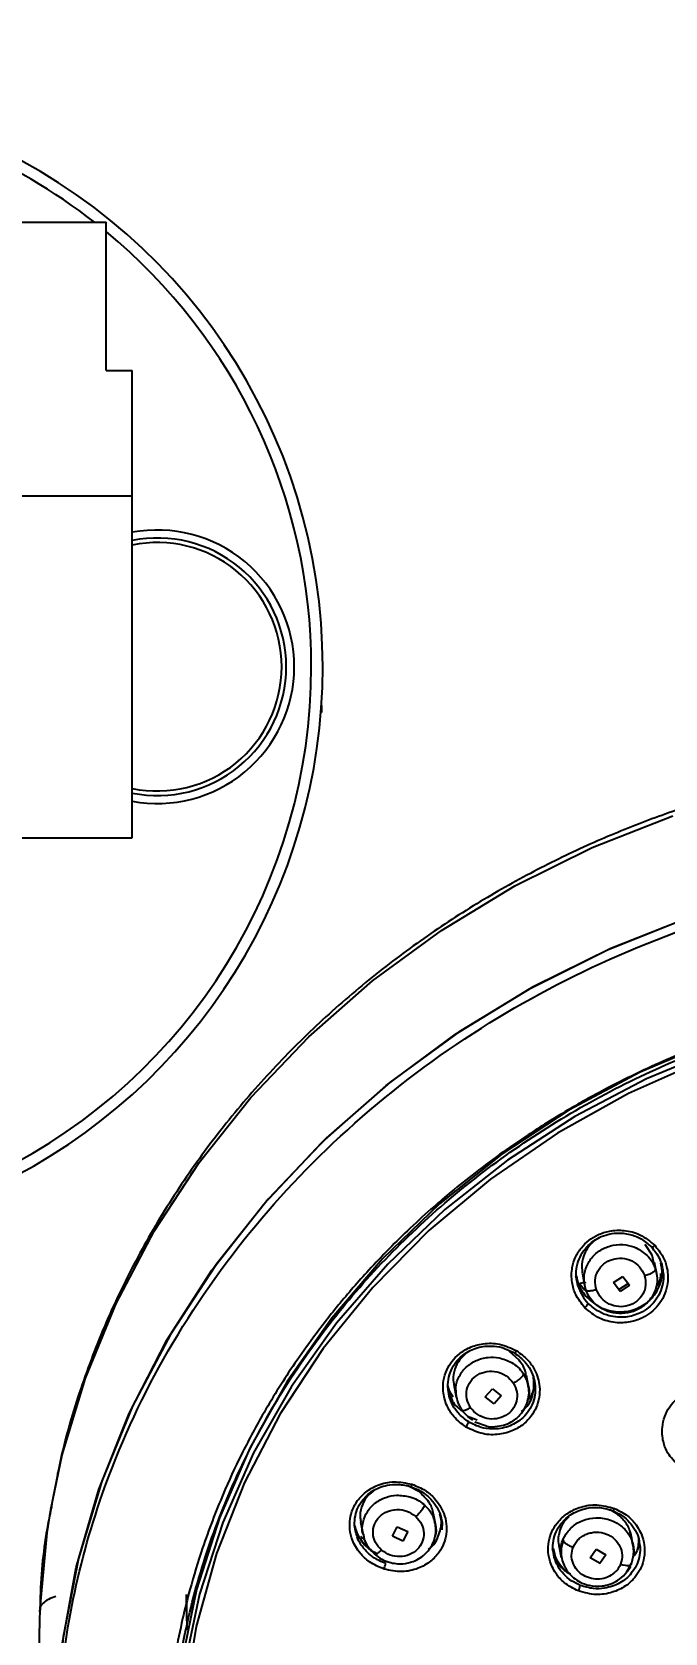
# Model space of a CAD drawing. Header units: millimetres. Extents: x 6110 to 6704, y -2661 to -1821.
# Drawn here: x 6311.08 to 6318.02, y -2176.35 to -2158.79 of the extents above; entities that cross this region are included whole.
import ezdxf

# ---------------------------------------------------------------- set-up
doc = ezdxf.new("R2010")
doc.units = ezdxf.units.MM
doc.header["$LTSCALE"] = 0.1
doc.layers.get('0').update_dxf_attribs({"lineweight": 15})
doc.layers.add('DIM', color=3, linetype='Continuous', lineweight=9)
doc.styles.get("Standard").update_dxf_attribs({"font": 'arial.ttf'})
doc.dimstyles.new('ISO-25', dxfattribs={"dimtxt": 2.5, "dimasz": 2.5, "dimexe": 1.25, "dimexo": 0.625, "dimtad": 1, "dimlfac": 5, "dimtxsty": 'Standard', "dimcen": 2.5, "dimadec": 0, "dimazin": 0, "dimtfac": 1, "dimtmove": 0, "dimatfit": 3, "dimfxl": 0, "dimarcsym": 0})

# ---------------------------------------------------------------- blocks, each defined once
blk = doc.blocks.new('*D49')
at = {"layer": 'Defpoints', "color": 0}
for p in [(6307.952, -2080.75), (6411.492, -2580.443), (6420.327, -2580.443)]:
    blk.add_point(p, dxfattribs=at)
at = {"layer": 'DIM', "color": 0, "lineweight": -2}
for p, q in [((6308.577, -2080.75), (6421.577, -2080.75)), ((6420.327, -2084.75), (6420.327, -2576.443)), ((6412.117, -2580.443), (6421.577, -2580.443))]:
    blk.add_line(p, q, dxfattribs=at)
at = {"layer": 'DIM', "color": 0}
for points in [[(6419.66, -2084.75), (6420.993, -2084.75), (6420.327, -2080.75)], [(6419.66, -2576.443), (6420.993, -2576.443), (6420.327, -2580.443)]]:
    blk.add_solid(points, dxfattribs=at)
at = {"layer": 'DIM', "color": 0, "insert": (6417.079, -2330.597), "char_height": 4, "attachment_point": 5, "rotation": 90}
blk.add_mtext('(2280)', dxfattribs=at)

msp = doc.modelspace()

# ---------------------------------------------------------------- linework, layer by layer
at = {"linetype": 'Continuous', "lineweight": 25}
for p, q in [((6304.0144, -2160.8748), (6311.8894, -2160.8748)), ((6311.8894, -2162.4998), (6311.8894, -2160.8748)), ((6311.8894, -2162.4998), (6312.1769, -2162.4998)), ((6312.1769, -2163.8748), (6312.1769, -2162.4998)), ((6307.9519, -2163.8748), (6312.1769, -2163.8748)), ((6312.1769, -2167.6248), (6312.1769, -2163.8748)), ((6314.2502, -2166.2498), (6314.2446, -2166.2498)), ((6314.2502, -2166.1741), (6314.2502, -2166.2498)), ((6307.9519, -2167.6248), (6312.1769, -2167.6248)), ((6317.8761, -2172.2033), (6317.7973, -2172.0849)), ((6317.8946, -2172.2846), (6317.8761, -2172.2033)), ((6317.1073, -2172.3495), (6317.1078, -2172.3366)), ((6317.1102, -2172.408), (6317.1346, -2172.5328)), ((6317.9253, -2172.4075), (6317.901, -2172.2832)), ((6317.9131, -2172.3568), (6317.9102, -2172.348)), ((6317.0689, -2172.5178), (6317.0391, -2172.4326)), ((6317.1363, -2172.5899), (6317.0792, -2172.5178)), ((6317.4517, -2172.5033), (6317.5533, -2172.4344)), ((6317.5251, -2172.6016), (6317.4517, -2172.5033)), ((6317.5093, -2172.5804), (6317.6109, -2172.5115)), ((6317.6266, -2172.5325), (6317.525, -2172.6015)), ((6317.5533, -2172.4344), (6317.6267, -2172.5327)), ((6316.4188, -2173.355), (6316.3116, -2173.2593)), ((6315.7007, -2173.62), (6315.7281, -2173.7605)), ((6316.4658, -2173.5036), (6316.4606, -2173.4958)), ((6316.5196, -2173.6394), (6316.4968, -2173.5226)), ((6315.7299, -2173.7603), (6315.7266, -2173.7026)), ((6316.1424, -2173.8337), (6316.0451, -2173.7562)), ((6316.0452, -2173.7562), (6316.1247, -2173.6664)), ((6316.1247, -2173.6664), (6316.2219, -2173.7439)), ((6316.2218, -2173.7437), (6316.1422, -2173.8336)), ((6315.8515, -2173.9674), (6315.9582, -2174.0097)), ((6315.9316, -2174.029), (6316.0605, -2174.0754)), ((6315.3247, -2174.7992), (6315.1961, -2174.7319)), ((6315.3799, -2174.9408), (6315.3728, -2174.9345)), ((6315.4987, -2175.1482), (6315.4771, -2175.0374)), ((6314.6798, -2175.1288), (6314.7066, -2175.2658)), ((6315.0293, -2175.2852), (6315.0814, -2175.1806)), ((6315.0814, -2175.1806), (6315.1958, -2175.2326)), ((6315.4766, -2175.0762), (6315.4796, -2175.0984)), ((6315.5719, -2175.1354), (6315.5714, -2175.2131)), ((6316.9612, -2175.0732), (6316.9069, -2175.1283)), ((6314.7319, -2175.3349), (6314.6819, -2175.2857)), ((6315.1438, -2175.3371), (6315.0293, -2175.2852)), ((6315.1957, -2175.2325), (6315.1436, -2175.3371)), ((6316.8516, -2175.3859), (6316.8774, -2175.5182)), ((6316.8959, -2175.3241), (6316.9319, -2175.2564)), ((6317.635, -2175.2362), (6317.647, -2175.3005)), ((6317.6674, -2175.3894), (6317.6451, -2175.2752)), ((6317.1971, -2175.522), (6317.2627, -2175.425)), ((6317.3036, -2175.5844), (6317.1972, -2175.5215)), ((6317.2626, -2175.4249), (6317.369, -2175.4878)), ((6317.369, -2175.4878), (6317.3032, -2175.585)), ((6312.7784, -2176.3119), (6312.7719, -2175.9226))]:
    msp.add_line(p, q, dxfattribs=at)
at = {"linetype": 'Continuous', "lineweight": 25, "flags": 128}
for points in [[(6311.2836, -2174.9908), (6311.4099, -2174.3925), (6311.6631, -2173.5509), (6311.9997, -2172.7311), (6312.4169, -2171.9402), (6312.9111, -2171.1848), (6313.4782, -2170.4715), (6314.1132, -2169.8062), (6314.8109, -2169.1948), (6315.5651, -2168.6424), (6316.3695, -2168.1537), (6317.2173, -2167.7329), (6318.1011, -2167.3836)], [(6322.0683, -2167.8515), (6321.1133, -2167.8917), (6320.163, -2168.0118), (6319.2256, -2168.2108), (6318.3091, -2168.4869), (6317.4212, -2168.8378), (6316.5696, -2169.2605), (6315.7615, -2169.7515), (6315.0038, -2170.3064), (6314.303, -2170.9206), (6313.6651, -2171.5889), (6313.0954, -2172.3055), (6312.5989, -2173.0643), (6312.1798, -2173.8588), (6311.8417, -2174.6824), (6311.5874, -2175.5279), (6311.4191, -2176.3881), (6311.3383, -2177.2557), (6311.3457, -2178.1232), (6311.4411, -2178.9834), (6311.4877, -2179.2436)], [(6311.4046, -2176.4936), (6311.5637, -2175.6257), (6311.8104, -2174.772), (6312.1424, -2173.9398), (6312.5569, -2173.1362), (6313.0504, -2172.3683), (6313.6184, -2171.6428), (6314.2562, -2170.9658), (6314.9582, -2170.3432), (6315.7182, -2169.7805), (6316.5298, -2169.2825), (6317.386, -2168.8536), (6318.2792, -2168.4973)], [(6320.3302, -2169.3719), (6320.2867, -2169.3796), (6319.4145, -2169.5766), (6318.5645, -2169.8498), (6317.7448, -2170.1964), (6316.9633, -2170.6131), (6316.2275, -2171.096), (6315.5447, -2171.6404), (6314.9212, -2172.241), (6314.3631, -2172.892), (6313.8759, -2173.5872), (6313.4641, -2174.3199), (6313.1318, -2175.0831), (6312.8821, -2175.8693), (6312.7175, -2176.671), (6312.6395, -2177.4805), (6312.6489, -2178.29), (6312.7457, -2179.0917), (6312.7707, -2179.2265)], [(6322.1372, -2169.3181), (6321.246, -2169.3531), (6320.3595, -2169.4674), (6319.4862, -2169.6597), (6318.6346, -2169.9282), (6317.8128, -2170.2704), (6317.0287, -2170.683), (6316.29, -2171.162), (6315.6037, -2171.7028), (6314.9764, -2172.3001), (6314.4142, -2172.9482), (6313.9225, -2173.6409), (6313.506, -2174.3715), (6313.1687, -2175.133), (6312.9139, -2175.918), (6312.7441, -2176.719), (6312.6608, -2177.5283), (6312.6649, -2178.338), (6312.7563, -2179.1404), (6312.7897, -2179.3235)], [(6318.4389, -2170.0626), (6317.6171, -2170.4279), (6316.8361, -2170.8645), (6316.1039, -2171.368), (6315.4277, -2171.9334), (6314.8142, -2172.5551), (6314.2695, -2173.2269), (6313.799, -2173.9421), (6313.4074, -2174.6937), (6313.0985, -2175.4741), (6312.8756, -2176.2756), (6312.7407, -2177.0903)], [(6317.8673, -2172.1121), (6317.8677, -2172.1146), (6317.8695, -2172.1156), (6317.8727, -2172.1152), (6317.8772, -2172.1134), (6317.8828, -2172.1103), (6317.8892, -2172.1059), (6317.8961, -2172.1005), (6317.9034, -2172.0943)], [(6317.162, -2172.6671), (6317.1611, -2172.6611), (6317.1566, -2172.6585), (6317.1564, -2172.6585)], [(6316.3666, -2173.2756), (6316.3666, -2173.2782), (6316.3675, -2173.2791), (6316.3696, -2173.2783), (6316.3725, -2173.2758), (6316.3763, -2173.2718), (6316.3808, -2173.2663), (6316.3858, -2173.2596), (6316.391, -2173.252)], [(6315.2335, -2174.7413), (6315.233, -2174.7442), (6315.2331, -2174.7452), (6315.2338, -2174.7443), (6315.2351, -2174.7415), (6315.2369, -2174.7369), (6315.2392, -2174.7308), (6315.2418, -2174.7233), (6315.2447, -2174.7148)], [(6311.162, -2176.1125), (6311.2424, -2175.2488), (6311.2836, -2174.9908)], [(6317.4433, -2175.0048), (6317.4433, -2175.0077), (6317.4441, -2175.0089), (6317.4457, -2175.0081), (6317.4478, -2175.0055), (6317.4506, -2175.0012), (6317.4538, -2174.9953), (6317.4574, -2174.988), (6317.4611, -2174.9798)], [(6317.5297, -2175.5897), (6317.5542, -2175.5972), (6317.5777, -2175.6024), (6317.5991, -2175.605), (6317.6176, -2175.6049), (6317.6323, -2175.6021), (6317.6425, -2175.5967), (6317.6478, -2175.589), (6317.648, -2175.5793)]]:
    msp.add_lwpolyline(points, dxfattribs=at)
at = {"linetype": 'Continuous', "lineweight": 25}
for centre, radius, start, end in [((6307.9519, -2165.7498), 6.3125, 0, 68.02158), ((6307.9519, -2165.7498), 6.1875, 51.98772, 67.55365), ((6307.9519, -2165.7498), 6.1875, 0, 50.4788), ((6312.4519, -2165.7498), 1.5, 0, 100.56398), ((6312.4519, -2165.7498), 1.4125, 0, 101.22663), ((6312.4519, -2165.7498), 1.3625, 0, 101.64428), ((6307.9519, -2165.7498), 6.3125, 295.82625, 0), ((6307.9519, -2165.7498), 6.1875, 296.3878, 0), ((6312.4519, -2165.7498), 1.4125, 258.77337, 0), ((6312.4519, -2165.7498), 1.5, 259.43602, 0), ((6312.4519, -2165.7498), 1.3625, 258.35572, 0), ((6317.5121, -2172.4045), 0.4697, 196.5399, 224.05857), ((6317.0605, -2172.6782), 0.1257, 307.26415, 335.09509), ((6315.6555, -2173.9572), 0.2213, 324.03067, 340.418), ((6314.1928, -2175.3884), 0.7871, 340.95614, 345.6807), ((6316.8213, -2175.7694), 0.2716, 334.81558, 348.45139)]:
    msp.add_arc(centre, radius, start, end, dxfattribs=at)
for points, knots in [([(6319.6511, -2166.9187), (6319.3486, -2166.9848), (6318.9235, -2167.0777), (6318.3084, -2167.2636), (6317.7898, -2167.4437), (6317.185, -2167.6935), (6316.567, -2167.9928), (6315.9418, -2168.3465), (6315.3238, -2168.7527), (6314.7231, -2169.2101), (6314.1486, -2169.7166), (6313.6078, -2170.2697), (6313.1072, -2170.8665), (6312.6527, -2171.5037), (6312.2499, -2172.1776), (6311.9025, -2172.8842), (6311.6179, -2173.6196), (6311.408, -2174.3148), (6311.3258, -2174.7678), (6311.2904, -2174.9633)], [0, 0, 0, 0, 0.0728579, 0.1023821, 0.1513962, 0.2023196, 0.2569757, 0.3140584, 0.3730459, 0.4335265, 0.4952134, 0.5579012, 0.6214428, 0.685734, 0.7507025, 0.8163013, 0.8825034, 0.9492985, 1, 1, 1, 1]), ([(6321.293, -2186.764), (6320.8419, -2186.7483), (6319.9316, -2186.7166), (6318.485, -2186.4398), (6316.9759, -2185.9377), (6315.4952, -2185.1542), (6314.1777, -2184.1438), (6313.0843, -2182.9494), (6312.2263, -2181.5849), (6311.6675, -2180.1736), (6311.3755, -2178.748), (6311.3229, -2177.4154), (6311.4712, -2176.1199), (6311.8197, -2174.7929), (6312.4334, -2173.4004), (6313.3515, -2172.0223), (6314.5158, -2170.7843), (6315.8723, -2169.7429), (6317.4071, -2168.9085), (6318.9812, -2168.3491), (6320.5618, -2168.0162), (6321.5761, -2167.9766), (6322.0888, -2167.9566)], [0, 0, 0, 0, 0.0417681, 0.0842764, 0.1371954, 0.1916491, 0.2445679, 0.2990213, 0.3519408, 0.4063949, 0.4526893, 0.4999988, 0.541767, 0.5842752, 0.6371948, 0.6916491, 0.7445687, 0.799023, 0.8519426, 0.9063969, 0.9526909, 1, 1, 1, 1]), ([(6321.7991, -2169.2255), (6321.7228, -2169.227), (6321.4152, -2169.2331), (6320.9046, -2169.2821), (6320.3409, -2169.3658), (6319.7717, -2169.4808), (6319.1895, -2169.6317), (6318.5172, -2169.8566), (6317.8481, -2170.1334), (6317.2445, -2170.4375), (6316.8006, -2170.699), (6316.4922, -2170.8971), (6316.2278, -2171.0782), (6315.9468, -2171.2863), (6315.6936, -2171.489), (6315.4567, -2171.6911), (6315.1478, -2171.9724), (6314.7944, -2172.331), (6314.4351, -2172.745), (6314.1602, -2173.0996), (6313.8784, -2173.5007), (6313.6197, -2173.9169), (6313.3695, -2174.3857), (6313.1466, -2174.8689), (6312.9579, -2175.3636), (6312.8183, -2175.8215), (6312.7212, -2176.209), (6312.6377, -2176.6224), (6312.5699, -2177.0896), (6312.5493, -2177.429), (6312.5397, -2177.5882)], [0, 0, 0, 0, 0.0161521, 0.0651797, 0.1081947, 0.1364406, 0.1877269, 0.2350888, 0.2862441, 0.3411166, 0.3787725, 0.3963104, 0.4196815, 0.4476165, 0.4716224, 0.4898008, 0.5151236, 0.5624639, 0.5997619, 0.6356883, 0.6616773, 0.7087317, 0.7451757, 0.7812266, 0.8291182, 0.8656493, 0.8908185, 0.9209624, 0.9629317, 1, 1, 1, 1]), ([(6317.1366, -2172.7782), (6317.0998, -2172.732), (6317.0338, -2172.6492), (6316.9891, -2172.4937), (6316.9905, -2172.351), (6317.0317, -2172.2208), (6317.095, -2172.1197), (6317.1786, -2172.0369), (6317.2831, -2171.9729), (6317.4143, -2171.9303), (6317.5743, -2171.9243), (6317.754, -2171.9702), (6317.8517, -2172.0514), (6317.9034, -2172.0943)], [0, 0, 0, 0, 0.1086306, 0.194826, 0.2993146, 0.3747617, 0.4501568, 0.5207779, 0.5913539, 0.6735289, 0.7690486, 0.8778654, 1, 1, 1, 1]), ([(6317.0618, -2172.5382), (6317.0539, -2172.5029), (6317.0383, -2172.4326), (6317.0473, -2172.3241), (6317.08, -2172.2225), (6317.1352, -2172.1336), (6317.207, -2172.0612), (6317.2929, -2172.0063), (6317.3867, -2171.9719), (6317.5007, -2171.9548), (6317.627, -2171.9677), (6317.7619, -2172.0195), (6317.8313, -2172.0805), (6317.8673, -2172.1121)], [0, 0, 0, 0, 0.0881688, 0.1756919, 0.2641901, 0.3482726, 0.4286465, 0.5092204, 0.5908062, 0.6642915, 0.7803835, 0.8862252, 1, 1, 1, 1]), ([(6317.3051, -2172.0058), (6317.2759, -2172.023), (6317.2101, -2172.0616), (6317.142, -2172.1565), (6317.0989, -2172.2756), (6317.1058, -2172.3592), (6317.1094, -2172.4035)], [0, 0, 0, 0, 0.209135, 0.4708898, 0.7201123, 1, 1, 1, 1]), ([(6317.9034, -2172.0943), (6317.9364, -2172.1347), (6317.9975, -2172.2096), (6318.0496, -2172.3622), (6318.0524, -2172.5129), (6318.0086, -2172.6502), (6317.9468, -2172.7507), (6317.8657, -2172.8317), (6317.7618, -2172.8976), (6317.6287, -2172.9425), (6317.4645, -2172.9486), (6317.2844, -2172.9015), (6317.1875, -2172.8206), (6317.1366, -2172.7782)], [0, 0, 0, 0, 0.0959958, 0.1779129, 0.2988942, 0.3746658, 0.4477291, 0.5180754, 0.5856965, 0.6724169, 0.7703981, 0.8795889, 1, 1, 1, 1]), ([(6317.1544, -2172.3291), (6317.175, -2172.2903), (6317.2156, -2172.2138), (6317.3227, -2172.1322), (6317.45, -2172.0859), (6317.5819, -2172.0832), (6317.7147, -2172.1194), (6317.7829, -2172.1746), (6317.8208, -2172.2053)], [0, 0, 0, 0, 0.1693544, 0.3338788, 0.4965924, 0.66833, 0.8155736, 1, 1, 1, 1]), ([(6317.2643, -2172.5814), (6317.2568, -2172.5468), (6317.2417, -2172.4781), (6317.2734, -2172.3752), (6317.3407, -2172.2926), (6317.4369, -2172.2416), (6317.5471, -2172.2299), (6317.6538, -2172.26), (6317.7442, -2172.3264), (6317.775, -2172.391), (6317.7904, -2172.4232)], [0, 0, 0, 0, 0.1260748, 0.250713, 0.374166, 0.4973687, 0.6213976, 0.7468575, 0.8735163, 1, 1, 1, 1]), ([(6317.8673, -2172.1121), (6317.9, -2172.1525), (6317.9424, -2172.2049), (6317.9699, -2172.2741), (6317.9825, -2172.3101), (6317.9852, -2172.3329), (6317.987, -2172.3475)], [0, 0, 0, 0, 0.5716008, 0.7415857, 0.8336343, 1, 1, 1, 1]), ([(6317.1482, -2172.5827), (6317.1371, -2172.5369), (6317.1166, -2172.4517), (6317.1424, -2172.3678), (6317.1544, -2172.3291)], [0, 0, 0, 0, 0.5383539, 1, 1, 1, 1]), ([(6317.162, -2172.6671), (6317.2113, -2172.7087), (6317.3075, -2172.7898), (6317.4958, -2172.8336), (6317.6784, -2172.8104), (6317.8362, -2172.7223), (6317.9463, -2172.5829), (6317.9982, -2172.4263), (6317.9775, -2172.3258), (6317.9693, -2172.2856)], [0, 0, 0, 0, 0.1574002, 0.3071566, 0.4568122, 0.600494, 0.7434098, 0.8973604, 1, 1, 1, 1]), ([(6317.987, -2172.3475), (6317.9917, -2172.3698), (6318.0033, -2172.4246), (6317.9942, -2172.517), (6317.9637, -2172.6168), (6317.9084, -2172.7076), (6317.8353, -2172.7819), (6317.7301, -2172.849), (6317.5824, -2172.8917), (6317.4225, -2172.8785), (6317.28, -2172.8232), (6317.2121, -2172.764), (6317.1745, -2172.7311)], [0, 0, 0, 0, 0.0577098, 0.1419579, 0.233258, 0.3220671, 0.4085185, 0.4927567, 0.6302627, 0.7782128, 0.8769822, 1, 1, 1, 1]), ([(6317.9131, -2172.3568), (6317.9219, -2172.4014), (6317.9385, -2172.4848), (6317.9056, -2172.6107), (6317.8369, -2172.7173), (6317.7324, -2172.798), (6317.6086, -2172.8417), (6317.4793, -2172.8455), (6317.3463, -2172.8114), (6317.2755, -2172.7544), (6317.2368, -2172.7232)], [0, 0, 0, 0, 0.1342762, 0.2507256, 0.3767952, 0.4995062, 0.6221788, 0.7405302, 0.858029, 1, 1, 1, 1]), ([(6317.9131, -2172.3568), (6317.9119, -2172.362), (6317.9102, -2172.3699), (6317.8951, -2172.3833), (6317.8793, -2172.3939), (6317.8596, -2172.4045), (6317.8311, -2172.4172), (6317.8076, -2172.4246), (6317.7924, -2172.4294)], [0, 0, 0, 0, 0.2432711, 0.373729, 0.5062443, 0.6378379, 0.765651, 1, 1, 1, 1]), ([(6317.9683, -2172.4047), (6317.9662, -2172.4349), (6317.9623, -2172.489), (6317.9287, -2172.5322), (6317.914, -2172.5512)], [0, 0, 0, 0, 0.559395, 1, 1, 1, 1]), ([(6317.0457, -2172.4276), (6317.0512, -2172.4611), (6317.0658, -2172.5505), (6317.125, -2172.6222), (6317.162, -2172.6671)], [0, 0, 0, 0, 0.37525555, 1, 1, 1, 1]), ([(6317.1448, -2172.5088), (6317.1438, -2172.5065), (6317.1422, -2172.503), (6317.1336, -2172.502), (6317.1223, -2172.5028), (6317.104, -2172.5073), (6317.0872, -2172.5144), (6317.0792, -2172.5178)], [0, 0, 0, 0, 0.2477214, 0.3787104, 0.5108625, 0.7669942, 1, 1, 1, 1]), ([(6317.2643, -2172.5814), (6317.2504, -2172.5853), (6317.2212, -2172.5934), (6317.1828, -2172.5976), (6317.1548, -2172.5947), (6317.1504, -2172.5867), (6317.1482, -2172.5827)], [0, 0, 0, 0, 0.2328696, 0.4888678, 0.7510537, 1, 1, 1, 1]), ([(6317.2368, -2172.7232), (6317.2179, -2172.7021), (6317.1803, -2172.6599), (6317.1589, -2172.6085), (6317.1482, -2172.5827)], [0, 0, 0, 0, 0.4999964, 1, 1, 1, 1]), ([(6317.7924, -2172.4294), (6317.7988, -2172.4635), (6317.8116, -2172.5312), (6317.7785, -2172.6316), (6317.711, -2172.7122), (6317.6156, -2172.7618), (6317.5073, -2172.7729), (6317.4021, -2172.7437), (6317.3115, -2172.6785), (6317.2801, -2172.6139), (6317.2643, -2172.5814)], [0, 0, 0, 0, 0.125218, 0.2485659, 0.3720431, 0.4956681, 0.6189327, 0.7430846, 0.8706149, 1, 1, 1, 1]), ([(6317.7904, -2172.4232), (6317.7907, -2172.4243), (6317.7914, -2172.4263), (6317.7921, -2172.4284), (6317.7924, -2172.4294)], [0, 0, 0, 0, 0.5002718, 1, 1, 1, 1]), ([(6315.8346, -2174.0872), (6315.7868, -2174.0513), (6315.7009, -2173.987), (6315.6163, -2173.8479), (6315.5794, -2173.7103), (6315.5843, -2173.5756), (6315.6184, -2173.4638), (6315.6768, -2173.3648), (6315.7604, -2173.279), (6315.8756, -2173.2076), (6316.0282, -2173.1648), (6316.2138, -2173.1673), (6316.3297, -2173.2227), (6316.391, -2173.252)], [0, 0, 0, 0, 0.1086306, 0.194826, 0.2993146, 0.3747617, 0.4501568, 0.5207779, 0.5913539, 0.6735289, 0.7690486, 0.8778654, 1, 1, 1, 1]), ([(6315.6577, -2173.7714), (6315.6495, -2173.7389), (6315.6325, -2173.6718), (6315.6375, -2173.5669), (6315.6668, -2173.4656), (6315.7198, -2173.3754), (6315.8055, -2173.2868), (6315.9371, -2173.2138), (6316.0928, -2173.1914), (6316.2425, -2173.2122), (6316.3224, -2173.253), (6316.3666, -2173.2756)], [0, 0, 0, 0, 0.0905047, 0.1872116, 0.2832548, 0.3772149, 0.4692584, 0.6131454, 0.7680738, 0.8714573, 1, 1, 1, 1]), ([(6315.8265, -2173.2861), (6315.7992, -2173.3128), (6315.7421, -2173.3685), (6315.7013, -2173.4795), (6315.6885, -2173.5722), (6315.704, -2173.6206), (6315.7075, -2173.6316)], [0, 0, 0, 0, 0.2914191, 0.6088588, 0.9111001, 1, 1, 1, 1]), ([(6316.391, -2173.252), (6316.4336, -2173.2832), (6316.5125, -2173.341), (6316.6036, -2173.4756), (6316.6467, -2173.6198), (6316.6411, -2173.7621), (6316.6084, -2173.873), (6316.5519, -2173.9697), (6316.4694, -2174.0571), (6316.353, -2174.1311), (6316.1964, -2174.1751), (6316.0101, -2174.1715), (6315.895, -2174.1162), (6315.8346, -2174.0872)], [0, 0, 0, 0, 0.0959958, 0.1779129, 0.2988942, 0.3746658, 0.4477291, 0.5180754, 0.5856965, 0.6724169, 0.7703981, 0.8795889, 1, 1, 1, 1]), ([(6316.3666, -2173.2756), (6316.4088, -2173.3069), (6316.4634, -2173.3475), (6316.5087, -2173.4076), (6316.5423, -2173.4588), (6316.5771, -2173.5311), (6316.5878, -2173.6004), (6316.5929, -2173.633)], [0, 0, 0, 0, 0.350511, 0.4547473, 0.5111925, 0.7704503, 1, 1, 1, 1]), ([(6315.7266, -2173.7026), (6315.725, -2173.6863), (6315.7191, -2173.6274), (6315.7553, -2173.529), (6315.832, -2173.4256), (6315.9438, -2173.3515), (6316.0704, -2173.3182), (6316.2089, -2173.322), (6316.29, -2173.3591), (6316.3351, -2173.3798)], [0, 0, 0, 0, 0.060859, 0.2199066, 0.3744183, 0.5272293, 0.6885151, 0.8267976, 1, 1, 1, 1]), ([(6316.4922, -2173.5232), (6316.491, -2173.5101), (6316.4855, -2173.4489), (6316.4482, -2173.3963), (6316.4188, -2173.355)], [0, 0, 0, 0, 0.2134291, 1, 1, 1, 1]), ([(6315.6956, -2173.7587), (6315.6771, -2173.7334), (6315.6495, -2173.6955), (6315.6417, -2173.6509), (6315.6391, -2173.6361)], [0, 0, 0, 0, 0.6696025, 1, 1, 1, 1]), ([(6315.8855, -2173.8747), (6315.8689, -2173.8432), (6315.8359, -2173.7806), (6315.8389, -2173.6743), (6315.8817, -2173.5794), (6315.9609, -2173.508), (6316.0639, -2173.4713), (6316.175, -2173.4754), (6316.28, -2173.5183), (6316.327, -2173.5732), (6316.3505, -2173.6006)], [0, 0, 0, 0, 0.12607483, 0.25071301, 0.37416596, 0.49736867, 0.62139758, 0.74685748, 0.87351625, 1, 1, 1, 1]), ([(6316.5929, -2173.633), (6316.5935, -2173.6686), (6316.5947, -2173.7388), (6316.5644, -2173.839), (6316.5139, -2173.9273), (6316.4303, -2174.0163), (6316.2996, -2174.0915), (6316.142, -2174.1158), (6315.9901, -2174.0956), (6315.909, -2174.0543), (6315.864, -2174.0314)], [0, 0, 0, 0, 0.1064051, 0.2099072, 0.3106615, 0.4088363, 0.5690919, 0.7415194, 0.8566296, 1, 1, 1, 1]), ([(6316.3541, -2173.6062), (6316.3695, -2173.6375), (6316.4, -2173.6996), (6316.3949, -2173.8038), (6316.3515, -2173.8968), (6316.2727, -2173.9666), (6316.1712, -2174.0024), (6316.0619, -2173.9988), (6315.957, -2173.9571), (6315.9094, -2173.9023), (6315.8855, -2173.8747)], [0, 0, 0, 0, 0.125218, 0.2485659, 0.3720431, 0.4956681, 0.6189327, 0.7430846, 0.8706149, 1, 1, 1, 1]), ([(6316.0605, -2174.0754), (6316.0613, -2174.0757), (6316.0989, -2174.0893), (6316.1723, -2174.0819), (6316.2694, -2174.0616), (6316.3642, -2174.0152), (6316.4405, -2173.9463), (6316.4927, -2173.8622), (6316.5209, -2173.7795), (6316.5302, -2173.683), (6316.5139, -2173.618), (6316.5054, -2173.5841)], [0, 0, 0, 0, 0.0029904, 0.149566, 0.259544, 0.3776036, 0.5401949, 0.6388493, 0.7485161, 0.8688665, 1, 1, 1, 1]), ([(6316.3505, -2173.6006), (6316.3511, -2173.6016), (6316.3523, -2173.6034), (6316.3535, -2173.6052), (6316.3541, -2173.6062)], [0, 0, 0, 0, 0.5002718, 1, 1, 1, 1]), ([(6316.4658, -2173.5036), (6316.4642, -2173.5094), (6316.4619, -2173.5184), (6316.4474, -2173.5358), (6316.4326, -2173.5505), (6316.4145, -2173.5658), (6316.3887, -2173.5853), (6316.3677, -2173.598), (6316.3541, -2173.6062)], [0, 0, 0, 0, 0.24327111, 0.37372898, 0.50624432, 0.6378379, 0.76565098, 1, 1, 1, 1]), ([(6316.4434, -2173.9163), (6316.465, -2173.8981), (6316.5297, -2173.8432), (6316.5864, -2173.7027), (6316.5785, -2173.5865), (6316.5744, -2173.5263)], [0, 0, 0, 0, 0.1934962, 0.582044, 1, 1, 1, 1]), ([(6316.4658, -2173.5036), (6316.4861, -2173.5442), (6316.5239, -2173.6201), (6316.5314, -2173.7272), (6316.5107, -2173.7823), (6316.5038, -2173.8007)], [0, 0, 0, 0, 0.4341646, 0.8106887, 1, 1, 1, 1]), ([(6316.5005, -2173.5718), (6316.5026, -2173.5778), (6316.5051, -2173.5853), (6316.5037, -2173.593), (6316.5034, -2173.5946)], [0, 0, 0, 0, 0.7878183, 1, 1, 1, 1]), ([(6316.5776, -2173.6005), (6316.578, -2173.6043), (6316.5843, -2173.6654), (6316.5583, -2173.7419), (6316.5112, -2173.7927), (6316.5038, -2173.8007)], [0, 0, 0, 0, 0.0535467, 0.8509003, 1, 1, 1, 1]), ([(6318.1609, -2174.5082), (6318.1195, -2174.4653), (6318.0456, -2174.3888), (6317.9892, -2174.2402), (6317.9789, -2174.1015), (6318.0083, -2173.9714), (6318.0629, -2173.8662), (6318.1393, -2173.7774), (6318.2392, -2173.7044), (6318.3686, -2173.6507), (6318.5286, -2173.6323), (6318.708, -2173.6628), (6318.8096, -2173.7321), (6318.8628, -2173.7684)], [0, 0, 0, 0, 0.1106146, 0.1973258, 0.2984048, 0.3744938, 0.45069, 0.5216483, 0.5925738, 0.6782677, 0.7747451, 0.8819792, 1, 1, 1, 1]), ([(6315.6373, -2173.6509), (6315.6384, -2173.6658), (6315.6434, -2173.7373), (6315.6963, -2173.833), (6315.7638, -2173.8893), (6315.7863, -2173.9081)], [0, 0, 0, 0, 0.1493913, 0.7170259, 1, 1, 1, 1]), ([(6315.692, -2173.8006), (6315.6796, -2173.7808), (6315.6562, -2173.7435), (6315.6455, -2173.7019), (6315.6405, -2173.6823)], [0, 0, 0, 0, 0.5318066, 1, 1, 1, 1]), ([(6315.864, -2174.0314), (6315.8223, -2174.0005), (6315.7681, -2173.9604), (6315.7233, -2173.9012), (6315.6889, -2173.85), (6315.6718, -2173.807), (6315.6577, -2173.7714)], [0, 0, 0, 0, 0.45119514, 0.58507756, 0.65725526, 1, 1, 1, 1]), ([(6315.7283, -2173.7542), (6315.7349, -2173.7821), (6315.7486, -2173.8397), (6315.7823, -2173.8888), (6315.7997, -2173.9142)], [0, 0, 0, 0, 0.4849865, 1, 1, 1, 1]), ([(6315.8855, -2173.8747), (6315.8733, -2173.8816), (6315.8476, -2173.8961), (6315.8146, -2173.9081), (6315.7913, -2173.9103), (6315.7885, -2173.9025), (6315.7871, -2173.8987)], [0, 0, 0, 0, 0.2328696, 0.4888678, 0.7510537, 1, 1, 1, 1]), ([(6315.9112, -2174.0128), (6315.8872, -2173.9969), (6315.8392, -2173.9652), (6315.8045, -2173.9208), (6315.7871, -2173.8987)], [0, 0, 0, 0, 0.49999636, 1, 1, 1, 1]), ([(6314.9368, -2175.6452), (6314.8811, -2175.6218), (6314.7812, -2175.5798), (6314.6622, -2175.4657), (6314.5894, -2175.3421), (6314.5577, -2175.2116), (6314.56, -2175.0964), (6314.5893, -2174.9878), (6314.6463, -2174.8862), (6314.7376, -2174.791), (6314.8726, -2174.7147), (6315.0515, -2174.6743), (6315.1779, -2174.7008), (6315.2447, -2174.7148)], [0, 0, 0, 0, 0.1086306, 0.194826, 0.2993146, 0.3747617, 0.4501568, 0.5207779, 0.5913539, 0.6735289, 0.7690486, 0.8778654, 1, 1, 1, 1]), ([(6314.6249, -2175.2211), (6314.6219, -2175.2102), (6314.6101, -2175.1662), (6314.6147, -2175.0859), (6314.6392, -2174.9873), (6314.6981, -2174.8816), (6314.8048, -2174.7808), (6314.9482, -2174.7234), (6315.0974, -2174.709), (6315.185, -2174.7298), (6315.2335, -2174.7413)], [0, 0, 0, 0, 0.03662169, 0.14768449, 0.25974661, 0.37079648, 0.54137709, 0.7250474, 0.84761039, 1, 1, 1, 1]), ([(6314.8204, -2174.7863), (6314.7922, -2174.8102), (6314.7332, -2174.8601), (6314.6841, -2174.9663), (6314.6668, -2175.0631), (6314.6813, -2175.1186), (6314.6856, -2175.1348)], [0, 0, 0, 0, 0.2734009, 0.5714929, 0.8752336, 1, 1, 1, 1]), ([(6314.7066, -2175.2618), (6314.706, -2175.2602), (6314.6912, -2175.2185), (6314.7023, -2175.1298), (6314.7462, -2175.0132), (6314.8342, -2174.9161), (6314.9471, -2174.8548), (6315.0819, -2174.8263), (6315.1704, -2174.843), (6315.2197, -2174.8523)], [0, 0, 0, 0, 0.0065317, 0.1747799, 0.3382298, 0.4998805, 0.6704963, 0.8167782, 1, 1, 1, 1]), ([(6315.2447, -2174.7148), (6315.2941, -2174.7349), (6315.3856, -2174.7723), (6315.5096, -2174.8806), (6315.59, -2175.0091), (6315.6233, -2175.147), (6315.6219, -2175.2611), (6315.5939, -2175.367), (6315.5383, -2175.47), (6315.4466, -2175.5678), (6315.3081, -2175.6462), (6315.1282, -2175.6857), (6315.0026, -2175.6592), (6314.9368, -2175.6452)], [0, 0, 0, 0, 0.0959958, 0.1779129, 0.2988942, 0.3746658, 0.4477291, 0.5180754, 0.5856965, 0.6724169, 0.7703981, 0.8795889, 1, 1, 1, 1]), ([(6315.2335, -2174.7413), (6315.2824, -2174.7617), (6315.3458, -2174.7881), (6315.4053, -2174.8354), (6315.4514, -2174.8768), (6315.5028, -2174.9387), (6315.5527, -2175.0339), (6315.5653, -2175.1007), (6315.5719, -2175.1354)], [0, 0, 0, 0, 0.2806864, 0.364158, 0.4093588, 0.6169704, 0.8007919, 1, 1, 1, 1]), ([(6315.4749, -2175.0376), (6315.4747, -2175.0332), (6315.4734, -2174.988), (6315.4274, -2174.898), (6315.3607, -2174.8338), (6315.3247, -2174.7992)], [0, 0, 0, 0, 0.04673971, 0.48610849, 1, 1, 1, 1]), ([(6311.2904, -2174.9633), (6311.2772, -2175.0275), (6311.2106, -2175.3528), (6311.1694, -2175.7323), (6311.167, -2176.0458), (6311.1666, -2176.0949)], [0, 0, 0, 0, 0.1714721, 0.8701323, 1, 1, 1, 1]), ([(6314.9081, -2175.4358), (6314.8837, -2175.4094), (6314.835, -2175.3569), (6314.809, -2175.2542), (6314.8243, -2175.1531), (6314.881, -2175.0663), (6314.9701, -2175.0072), (6315.0779, -2174.9856), (6315.1905, -2175.0025), (6315.2506, -2175.0444), (6315.2806, -2175.0653)], [0, 0, 0, 0, 0.1260748, 0.250713, 0.374166, 0.4973687, 0.6213976, 0.7468575, 0.8735163, 1, 1, 1, 1]), ([(6315.3799, -2174.9408), (6315.3782, -2174.9473), (6315.3755, -2174.9574), (6315.3628, -2174.9786), (6315.3502, -2174.9969), (6315.335, -2175.0164), (6315.3137, -2175.0416), (6315.2966, -2175.0587), (6315.2856, -2175.0698)], [0, 0, 0, 0, 0.24327284, 0.37373122, 0.50624672, 0.63784011, 0.76565268, 1, 1, 1, 1]), ([(6315.3799, -2174.9408), (6315.4115, -2174.9751), (6315.4705, -2175.0393), (6315.505, -2175.1609), (6315.5117, -2175.248), (6315.4939, -2175.2896), (6315.4926, -2175.2926)], [0, 0, 0, 0, 0.3472005, 0.648306, 0.9742863, 1, 1, 1, 1]), ([(6315.4231, -2175.4252), (6315.4329, -2175.4187), (6315.4899, -2175.3812), (6315.5435, -2175.2666), (6315.5763, -2175.1367), (6315.5531, -2175.0636), (6315.547, -2175.0442)], [0, 0, 0, 0, 0.081414, 0.4714687, 0.8594439, 1, 1, 1, 1]), ([(6317.0671, -2175.885), (6317.0125, -2175.8576), (6316.9152, -2175.8087), (6316.8086, -2175.6871), (6316.7493, -2175.5608), (6316.7303, -2175.4305), (6316.744, -2175.3156), (6316.784, -2175.2095), (6316.8518, -2175.1109), (6316.9542, -2175.0214), (6317.098, -2174.9553), (6317.2776, -2174.9288), (6317.398, -2174.9622), (6317.4611, -2174.9798)], [0, 0, 0, 0, 0.1110248, 0.1979378, 0.2987845, 0.3749551, 0.4512311, 0.5221256, 0.5929864, 0.6785745, 0.774948, 0.8820799, 1, 1, 1, 1]), ([(6316.8025, -2175.516), (6316.7956, -2175.4816), (6316.7819, -2175.4133), (6316.7941, -2175.3094), (6316.8296, -2175.2125), (6316.8984, -2175.1115), (6317.014, -2175.0186), (6317.162, -2174.9703), (6317.3114, -2174.9649), (6317.3966, -2174.9907), (6317.4433, -2175.0048)], [0, 0, 0, 0, 0.1062863, 0.2116465, 0.3163468, 0.4193936, 0.5776426, 0.7463593, 0.8610858, 1, 1, 1, 1]), ([(6317.4611, -2174.9798), (6317.5114, -2175.0045), (6317.6031, -2175.0496), (6317.7141, -2175.1678), (6317.7786, -2175.2989), (6317.7975, -2175.4346), (6317.7845, -2175.5477), (6317.7465, -2175.6496), (6317.682, -2175.7474), (6317.5819, -2175.8387), (6317.4363, -2175.9082), (6317.2536, -2175.9366), (6317.1312, -2175.9027), (6317.0671, -2175.885)], [0, 0, 0, 0, 0.10194742, 0.18595985, 0.29956584, 0.37641696, 0.4496812, 0.51935115, 0.58542074, 0.67296087, 0.77125736, 0.88026552, 1, 1, 1, 1]), ([(6317.4433, -2175.0048), (6317.4778, -2175.0211), (6317.5469, -2175.0537), (6317.6303, -2175.1282), (6317.6919, -2175.2157), (6317.7272, -2175.2921), (6317.7326, -2175.3396), (6317.7341, -2175.3527)], [0, 0, 0, 0, 0.2345187, 0.4690571, 0.6885529, 0.9143654, 1, 1, 1, 1]), ([(6314.6097, -2175.1518), (6314.6153, -2175.1764), (6314.6279, -2175.2321), (6314.6817, -2175.3321), (6314.7547, -2175.4231), (6314.8276, -2175.4583), (6314.8487, -2175.4685)], [0, 0, 0, 0, 0.1877882, 0.4260295, 0.8338543, 1, 1, 1, 1]), ([(6314.8028, -2175.4375), (6314.7744, -2175.416), (6314.7115, -2175.3682), (6314.6451, -2175.2739), (6314.6238, -2175.2012), (6314.614, -2175.1677)], [0, 0, 0, 0, 0.3072815, 0.6799675, 1, 1, 1, 1]), ([(6314.9554, -2175.5831), (6314.907, -2175.5629), (6314.8443, -2175.5369), (6314.7853, -2175.4903), (6314.7387, -2175.4489), (6314.6869, -2175.3864), (6314.6406, -2175.3008), (6314.6296, -2175.2448), (6314.6249, -2175.2211)], [0, 0, 0, 0, 0.2962532, 0.3841599, 0.4315516, 0.6565966, 0.8551965, 1, 1, 1, 1]), ([(6314.8337, -2175.4814), (6314.8586, -2175.5008), (6314.9064, -2175.538), (6315.0105, -2175.5799), (6315.1311, -2175.5936), (6315.248, -2175.5683), (6315.3345, -2175.5245), (6315.4084, -2175.4642), (6315.4745, -2175.3734), (6315.5051, -2175.2686), (6315.5055, -2175.1705), (6315.4914, -2175.1195), (6315.4841, -2175.0931)], [0, 0, 0, 0, 0.0920514, 0.1768031, 0.3210996, 0.4346846, 0.5200783, 0.6055641, 0.7141856, 0.8459911, 0.9204315, 1, 1, 1, 1]), ([(6315.2856, -2175.0698), (6315.3089, -2175.0963), (6315.355, -2175.1489), (6315.3785, -2175.2501), (6315.362, -2175.3495), (6315.3052, -2175.4347), (6315.2174, -2175.4925), (6315.1114, -2175.5142), (6314.9993, -2175.4984), (6314.9387, -2175.4568), (6314.9081, -2175.4358)], [0, 0, 0, 0, 0.125218, 0.2485659, 0.3720431, 0.4956681, 0.6189327, 0.7430846, 0.8706149, 1, 1, 1, 1]), ([(6315.2806, -2175.0653), (6315.2814, -2175.0661), (6315.2831, -2175.0676), (6315.2848, -2175.0691), (6315.2856, -2175.0698)], [0, 0, 0, 0, 0.5002718, 1, 1, 1, 1]), ([(6316.9069, -2175.1283), (6316.8931, -2175.1512), (6316.8661, -2175.1962), (6316.856, -2175.2471), (6316.8511, -2175.2719)], [0, 0, 0, 0, 0.51136905, 1, 1, 1, 1]), ([(6316.9319, -2175.2564), (6316.9615, -2175.2214), (6317.0221, -2175.1497), (6317.1531, -2175.0913), (6317.2727, -2175.0778), (6317.3703, -2175.0904), (6317.4536, -2175.118), (6317.529, -2175.1633), (6317.5974, -2175.2287), (6317.6555, -2175.3223), (6317.6844, -2175.4489), (6317.6598, -2175.537), (6317.648, -2175.5793)], [0, 0, 0, 0, 0.1214649, 0.2488782, 0.3587687, 0.4253857, 0.4996575, 0.5838557, 0.6538339, 0.7507787, 0.8803287, 1, 1, 1, 1]), ([(6317.6411, -2175.2761), (6317.6368, -2175.2522), (6317.6246, -2175.185), (6317.5805, -2175.1295), (6317.5521, -2175.0937)], [0, 0, 0, 0, 0.3559477, 1, 1, 1, 1]), ([(6314.7101, -2175.2622), (6314.7112, -2175.2744), (6314.716, -2175.3254), (6314.7603, -2175.4092), (6314.8174, -2175.4638), (6314.8458, -2175.4909)], [0, 0, 0, 0, 0.1364358, 0.5704897, 1, 1, 1, 1]), ([(6316.8511, -2175.2719), (6316.8505, -2175.2741), (6316.8427, -2175.3037), (6316.843, -2175.3455), (6316.8528, -2175.3826), (6316.8553, -2175.3921)], [0, 0, 0, 0, 0.05467, 0.7592456, 1, 1, 1, 1]), ([(6316.8843, -2175.5169), (6316.8782, -2175.4935), (6316.8616, -2175.4292), (6316.8826, -2175.3649), (6316.8959, -2175.3241)], [0, 0, 0, 0, 0.3649079, 1, 1, 1, 1]), ([(6316.9019, -2175.3259), (6316.8922, -2175.3573), (6316.8737, -2175.4173), (6316.8773, -2175.5074), (6316.8982, -2175.5854), (6316.9397, -2175.6658), (6317.0021, -2175.7355), (6317.089, -2175.7924), (6317.194, -2175.8309), (6317.3079, -2175.8369), (6317.4146, -2175.8127), (6317.5028, -2175.7698), (6317.5867, -2175.6993), (6317.6211, -2175.6335), (6317.6391, -2175.5991)], [0, 0, 0, 0, 0.0838957, 0.160126, 0.2287383, 0.2897515, 0.3885657, 0.4590729, 0.5450389, 0.6603398, 0.7307285, 0.8108907, 0.9011291, 1, 1, 1, 1]), ([(6316.8959, -2175.3241), (6316.8988, -2175.3306), (6316.9046, -2175.344), (6316.9322, -2175.3673), (6316.9688, -2175.3891), (6316.9963, -2175.3999), (6317.0095, -2175.4051)], [0, 0, 0, 0, 0.2501265, 0.5115657, 0.76663572, 1, 1, 1, 1]), ([(6317.0095, -2175.4051), (6317.0168, -2175.3895), (6317.0315, -2175.3582), (6317.0659, -2175.3179), (6317.1075, -2175.2844), (6317.1559, -2175.2594), (6317.2089, -2175.2438), (6317.2826, -2175.2365), (6317.3748, -2175.2534), (6317.4669, -2175.3103), (6317.5281, -2175.3929), (6317.5553, -2175.4918), (6317.5383, -2175.5567), (6317.5297, -2175.5897)], [0, 0, 0, 0, 0.063447, 0.1268945, 0.1904188, 0.2540896, 0.3179534, 0.3820223, 0.5098784, 0.6339889, 0.7541877, 0.875086, 1, 1, 1, 1]), ([(6317.7341, -2175.3527), (6317.7381, -2175.3741), (6317.7483, -2175.429), (6317.7363, -2175.5177), (6317.7033, -2175.6111), (6317.6377, -2175.7111), (6317.5242, -2175.8064), (6317.3742, -2175.8575), (6317.222, -2175.8642), (6317.1351, -2175.8381), (6317.0874, -2175.8238)], [0, 0, 0, 0, 0.0691929, 0.1770014, 0.281655, 0.3832444, 0.551278, 0.7304249, 0.8520035, 1, 1, 1, 1]), ([(6317.6389, -2175.5986), (6317.6469, -2175.5801), (6317.6638, -2175.5409), (6317.6737, -2175.4765), (6317.6729, -2175.4097), (6317.662, -2175.367), (6317.6565, -2175.3458)], [0, 0, 0, 0, 0.2315707, 0.4914895, 0.7479036, 1, 1, 1, 1]), ([(6317.7268, -2175.3125), (6317.7245, -2175.37), (6317.7218, -2175.4396), (6317.6807, -2175.4945), (6317.6736, -2175.504)], [0, 0, 0, 0, 0.82734819, 1, 1, 1, 1]), ([(6317.719, -2175.4309), (6317.7238, -2175.4142), (6317.7369, -2175.3694), (6317.7328, -2175.3179), (6317.7237, -2175.2864), (6317.7227, -2175.2832)], [0, 0, 0, 0, 0.3473312, 0.9333672, 1, 1, 1, 1]), ([(6314.9081, -2175.4358), (6314.8985, -2175.4452), (6314.8781, -2175.4649), (6314.8528, -2175.483), (6314.836, -2175.4891), (6314.8347, -2175.4817), (6314.8342, -2175.4785)], [0, 0, 0, 0, 0.2416633, 0.5073296, 0.7794186, 1, 1, 1, 1]), ([(6316.98, -2175.7012), (6316.9748, -2175.6984), (6316.9346, -2175.6768), (6316.8766, -2175.6159), (6316.811, -2175.5232), (6316.7916, -2175.4524), (6316.7819, -2175.4172)], [0, 0, 0, 0, 0.0472521, 0.3674604, 0.6847474, 1, 1, 1, 1]), ([(6316.789, -2175.4153), (6316.7982, -2175.4566), (6316.819, -2175.5508), (6316.8943, -2175.6524), (6316.9619, -2175.6909), (6316.98, -2175.7012)], [0, 0, 0, 0, 0.3629644, 0.829768, 1, 1, 1, 1]), ([(6317.0874, -2175.8238), (6317.0536, -2175.8079), (6316.9859, -2175.7762), (6316.9034, -2175.7029), (6316.8379, -2175.6159), (6316.8144, -2175.5495), (6316.8025, -2175.516)], [0, 0, 0, 0, 0.25114958, 0.50231605, 0.74890926, 1, 1, 1, 1]), ([(6317.464, -2175.6833), (6317.4395, -2175.7013), (6317.3911, -2175.7369), (6317.3003, -2175.7578), (6317.2087, -2175.7523), (6317.1221, -2175.719), (6317.05, -2175.6599), (6317.0031, -2175.5809), (6316.9854, -2175.4911), (6317.0015, -2175.4337), (6317.0095, -2175.4051)], [0, 0, 0, 0, 0.1253923, 0.2471178, 0.3674095, 0.4899305, 0.6170113, 0.7453344, 0.8729764, 1, 1, 1, 1]), ([(6317.5297, -2175.5897), (6317.5215, -2175.607), (6317.5053, -2175.6416), (6317.4778, -2175.6694), (6317.464, -2175.6833)], [0, 0, 0, 0, 0.4999617, 1, 1, 1, 1]), ([(6317.5924, -2175.6751), (6317.5926, -2175.675), (6317.6158, -2175.661), (6317.6278, -2175.6361), (6317.6397, -2175.6115)], [0, 0, 0, 0, 0.0093752, 1, 1, 1, 1]), ([(6311.162, -2176.1125), (6311.1578, -2176.3065), (6311.1494, -2176.6879), (6311.1817, -2177.2362), (6311.23, -2177.5872), (6311.2529, -2177.7537)], [0, 0, 0, 0, 0.35267133, 0.69298495, 1, 1, 1, 1])]:
    msp.add_open_spline(points, degree=3, knots=knots, dxfattribs=at)
for points in [[(6312.607, -2177.5691), (6312.6299, -2177.2701), (6312.6757, -2176.672), (6312.8786, -2175.7854), (6313.1769, -2174.9196), (6313.5771, -2174.0847), (6314.0717, -2173.2904), (6314.6558, -2172.5459), (6315.3224, -2171.86), (6316.0636, -2171.2406), (6316.871, -2170.695), (6317.735, -2170.2295), (6318.6456, -2169.8495), (6319.5921, -2169.5596), (6320.5637, -2169.3626), (6321.5485, -2169.2631), (6322.5369, -2169.2536), (6323.1859, -2169.3289), (6323.5104, -2169.3665)], [(6317.8208, -2172.2053), (6317.8399, -2172.2268), (6317.878, -2172.2696), (6317.8995, -2172.3218), (6317.9102, -2172.348)], [(6316.3351, -2173.3798), (6316.3594, -2173.3959), (6316.4081, -2173.4281), (6316.4431, -2173.4732), (6316.4606, -2173.4958)], [(6315.2197, -2174.8523), (6315.2476, -2174.8621), (6315.3034, -2174.8817), (6315.3497, -2174.9169), (6315.3728, -2174.9345)], [(6317.5521, -2175.0937), (6317.531, -2175.0732), (6317.4889, -2175.0322), (6317.4352, -2175.006), (6317.4083, -2174.9929)], [(6311.339, -2175.9437), (6311.3109, -2175.9542), (6311.2545, -2175.9751), (6311.1973, -2176.0167), (6311.1623, -2176.063), (6311.1621, -2176.096), (6311.162, -2176.1125)]]:
    msp.add_open_spline(points, degree=3, dxfattribs=at)

# ---------------------------------------------------------------- dimensions: what is measured, and where the dimension line sits
at = {"layer": 'DIM'}
dim = msp.add_linear_dim(base=(6420.3266, -2580.4433), p1=(6307.9519, -2080.7498), p2=(6411.4918, -2580.4433), angle=90, text='(2280)', dimstyle='ISO-25', override={"dimtxt": 4, "dimasz": 4, "dimlfac": 4, "dimadec": 1, "dimfxl": 1.25}, dxfattribs=at)
dim.commit()
dim.dimension.update_dxf_attribs({"geometry": '*D49', "text_midpoint": (6420.3266, -2330.5966), "dimtype": 160})

doc.saveas('drawing.dxf')
